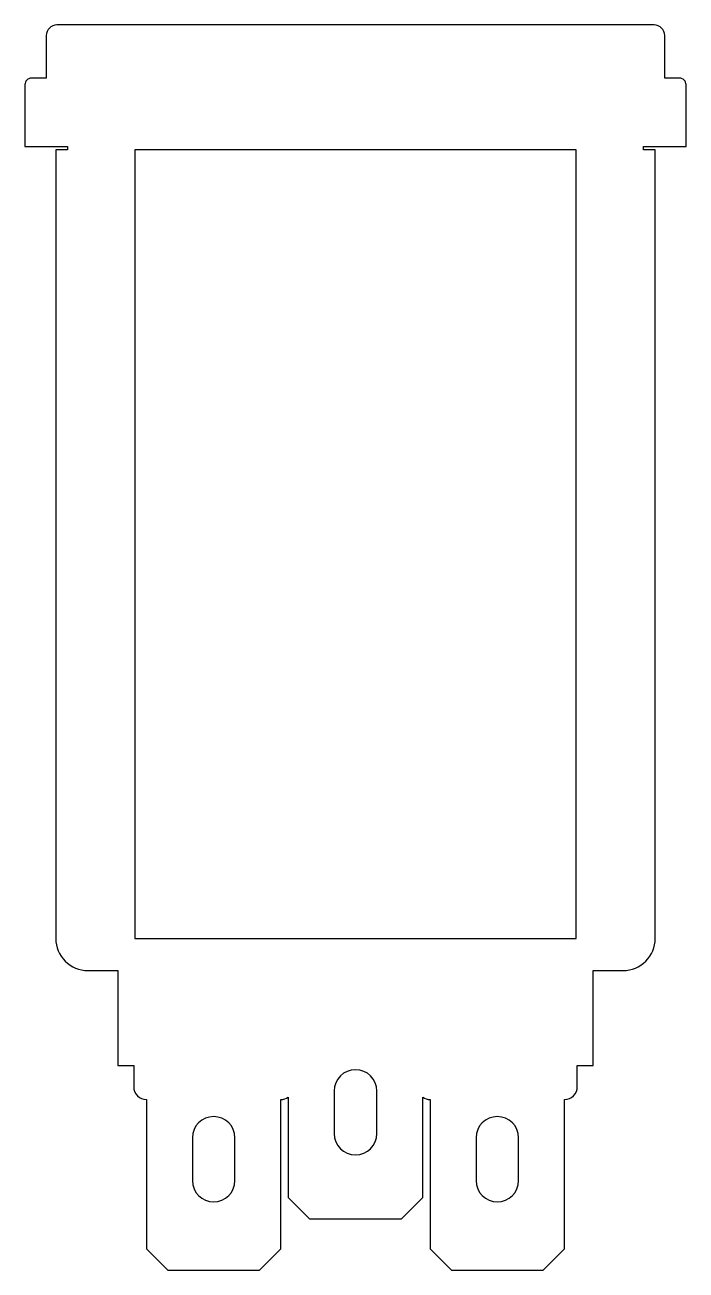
# Model space of a CAD drawing. Header units: millimetres. Extents: x -15.5 to 15.5, y -52.7 to 5.7.
import ezdxf

# ---------------------------------------------------------------- set-up
doc = ezdxf.new("R2010")
doc.units = ezdxf.units.MM
doc.layers.get('0').update_dxf_attribs({"linetype": 'CONTINUOUS'})

msp = doc.modelspace()

# ---------------------------------------------------------------- linework, layer by layer
for points in [[(-3.5, -44.7, 0.156977), (-3.15, -44.587), (-3.15, -49.3), (-2.15, -50.3), (2.15, -50.3), (3.15, -49.3), (3.15, -44.587, 0.156977), (3.5, -44.7), (3.5, -51.7), (4.5, -52.7), (8.8, -52.7), (9.8, -51.7), (9.8, -44.7, 0.414214), (10.4, -44.1), (10.4, -43.1), (10.856, -43.1), (11.15, -43.1), (11.15, -38.65), (12.55, -38.65, 0.414214), (14.05, -37.15), (14.05, -0.152), (13.5, -0.152), (13.5, 0), (15.5, 0), (15.5, 2.9, 0.414214), (15.2, 3.2), (14.5, 3.2), (14.5, 5.2, 0.414214), (14, 5.7), (11, 5.7), (-11, 5.7), (-14, 5.7, 0.414214), (-14.5, 5.2), (-14.5, 3.2), (-15.2, 3.2, 0.414214), (-15.5, 2.9), (-15.5, 0), (-13.5, 0), (-13.5, -0.152), (-14.05, -0.152), (-14.05, -37.15, 0.414214), (-12.55, -38.65), (-11.15, -38.65), (-11.15, -43.1), (-10.856, -43.1), (-10.4, -43.1), (-10.4, -44.1, 0.414214), (-9.8, -44.7), (-9.8, -51.7), (-8.8, -52.7), (-4.5, -52.7), (-3.5, -51.7)], [(1, -44.3, 1), (-1, -44.3), (-1, -46.3, 1), (1, -46.3)], [(-7.65, -46.5), (-7.65, -48.5, 1), (-5.65, -48.5), (-5.65, -46.5, 1)], [(5.65, -46.5), (5.65, -48.5, 1), (7.65, -48.5), (7.65, -46.5, 1)]]:
    msp.add_lwpolyline(points, format="xyb", close=True)
msp.add_lwpolyline([(-10.35, -37.15), (10.35, -37.15), (10.35, -0.152), (-10.35, -0.152)], close=True)

doc.saveas('drawing.dxf')
